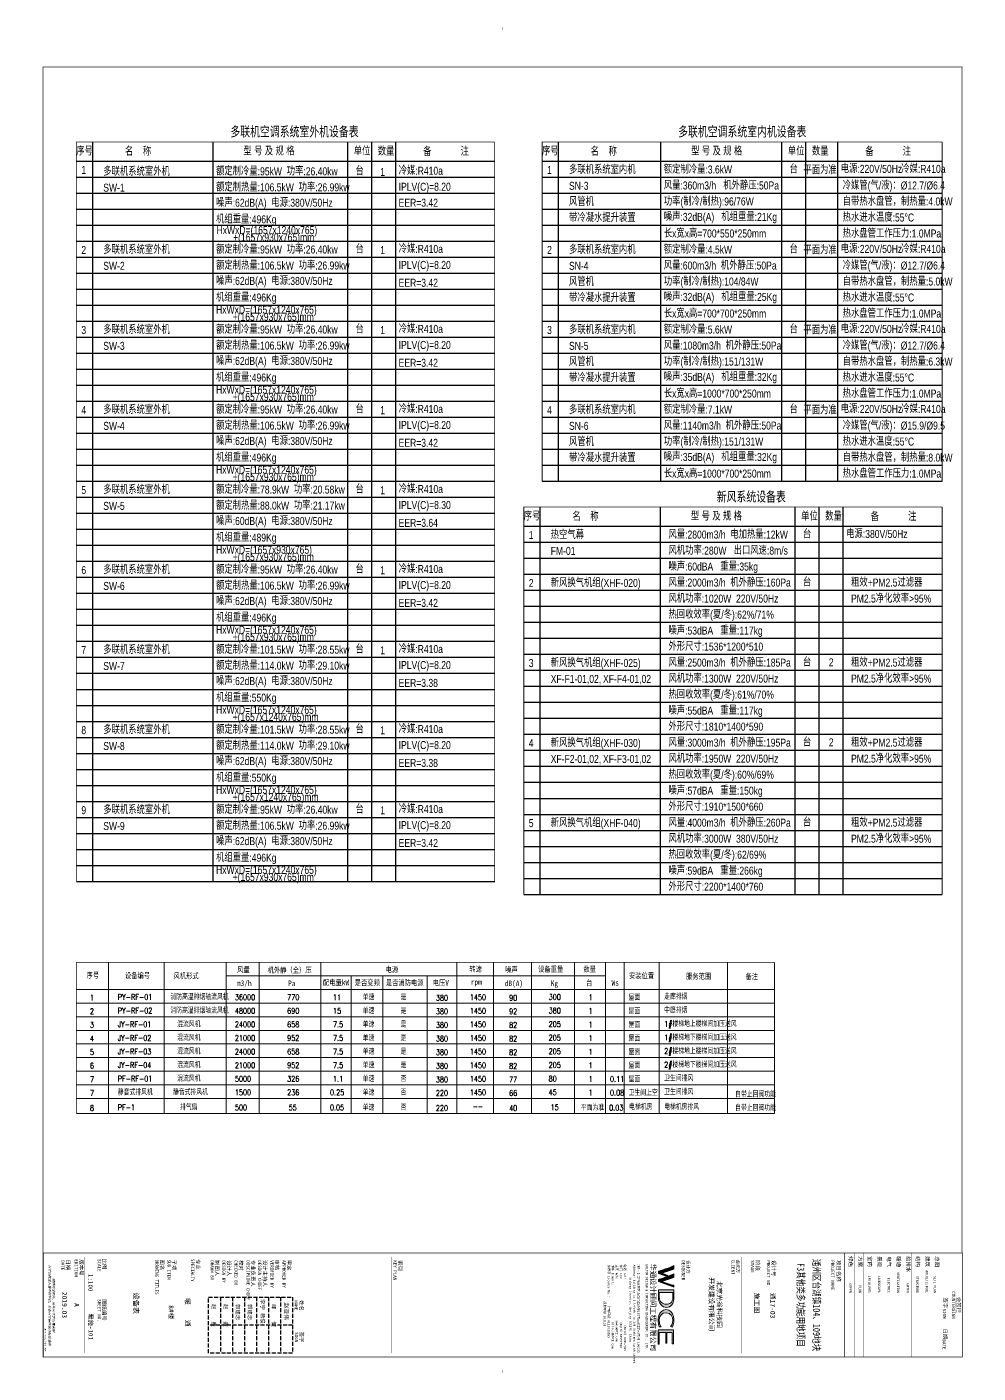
# Model space of a CAD drawing. Extents: x -562219 to -386232, y -244737 to -38219.
# Drawn here: x -562219 to -502814, y -122324 to -38219 of the extents above; entities that cross this region are included whole.
import ezdxf
from ezdxf.enums import TextEntityAlignment as Align

# ---------------------------------------------------------------- set-up
doc = ezdxf.new("R2010")
doc.units = 0
doc.header["$LTSCALE"] = 1000
doc.header["$MEASUREMENT"] = 0
doc.linetypes.add('签名(赵总)$0$DASH', pattern=[0.35, 0.25, -0.1])
doc.layers.get('0').update_dxf_attribs({"linetype": 'CONTINUOUS'})
for name, color, linetype, lineweight in [('00AC-FZ-5', 5, 'CONTINUOUS', 20), ('H-表格', 160, 'CONTINUOUS', 20), ('签名(赵总)$0$SHEET_TEXT', 7, 'CONTINUOUS', 5)]:
    doc.layers.add(name, color=color, linetype=linetype, lineweight=lineweight)
for name, color, linetype in [('14号6#平面$0$签-建（陈）$0$SHEET_TEXT', 7, 'CONTINUOUS'), ('ACS_COM', 7, 'CONTINUOUS'), ('H-公共文字', 7, 'CONTINUOUS'), ('签名(赵总)$0$!', 181, '签名(赵总)$0$DASH')]:
    doc.layers.add(name, color=color, linetype=linetype)
doc.styles.add('14号6#平面$0$华文细黑', font='STXIHEI.TTF', dxfattribs={"height": 10})
doc.styles.add('14号6#平面$0$签-建（陈）$0$华文细黑', font='STXIHEI.TTF', dxfattribs={"height": 10})
doc.styles.add('HVAC', font='Simplex.shx', dxfattribs={"width": 0.8, "bigfont": 'Jdyan.shx'})
doc.styles.add('JD', font='ROMANS2.shx', dxfattribs={"width": 0.7, "bigfont": 'HZDF2.shx'})
doc.styles.add('ros.jd', font='ROS', dxfattribs={"width": 0.8, "height": 350, "bigfont": 'JD'})
doc.styles.add('图签信息$0$hwxh', font='STXIHEI.TTF')
doc.styles.add('图签信息$0$华文细黑', font='STXIHEI.TTF', dxfattribs={"height": 10})
doc.styles.add('签名(赵总)$0$华文细黑', font='STXIHEI.TTF', dxfattribs={"height": 500})
doc.styles.add('签名(赵总)$0$黑体', font='simhei.ttf', dxfattribs={"height": 4})
doc.styles.add('黑体', font='simhei.ttf')

# ---------------------------------------------------------------- blocks, each defined once
blk = doc.blocks.new('A$C003F5EAE')
at = {"layer": '14号6#平面$0$签-建（陈）$0$SHEET_TEXT', "ltscale": 0.001, "attachment_point": 5}
for s, insert, char_height, width, style in [('暖    通', (-2796, 9019, 0), 300, 1750, '14号6#平面$0$签-建（陈）$0$华文细黑'), ('8#楼', (-2796, 7989, 0), 300, 1750, '14号6#平面$0$签-建（陈）$0$华文细黑'), ('{\\fSimSun|b0|i0|c134|p2;\\H0.875x;1:100}', (-4645, 2971, 0), 320, 2745.86, '14号6#平面$0$华文细黑')]:
    blk.add_mtext(s, dxfattribs=dict(at, insert=insert, char_height=char_height, width=width, style=style))
blk = doc.blocks.new('图框-A1')
for points, const_width in [([(0, 0), (841, 0), (841, 594), (0, 594)], 0.05), ([(766, 584), (25, 584), (25, 10), (766, 10)], 0.5)]:
    blk.add_lwpolyline(points, close=True, dxfattribs=dict(const_width=const_width))
at = {"const_width": 0.05}
for points in [[(420.5, 594), (420.5, 592)], [(0, 297), (2, 297)], [(841, 297), (839, 297)], [(420.5, 0), (420.5, 2)]]:
    blk.add_lwpolyline(points, dxfattribs=at)
blk = doc.blocks.new('图签信息$0$WDCE Copyright200X')
at = {"const_width": 0.016}
blk.add_lwpolyline([(-10.6, 1.26, 1), (-11.4, 1.26, 1)], format="xyb", close=True, dxfattribs=at)
at = {"style": '图签信息$0$华文细黑'}
for s, p in [('WDCE ', (-11.46, 0.5)), ('     Copyright ', (-3.51, 0.5))]:
    blk.add_text(s, height=1, dxfattribs=at).set_placement(p, align=Align.BOTTOM_RIGHT)
blk.add_text('c', height=0.6, dxfattribs=at).set_placement((-11.04, 1.35), align=Align.MIDDLE_CENTER)
blk.add_attdef('200X', text='', height=1, dxfattribs=at).set_placement((-0.45, 0.5), align=Align.BOTTOM_RIGHT)
blk = doc.blocks.new('图签信息$0$logo2')
h = blk.add_hatch(color=7)
h.paths.add_polyline_path([(19.02, -7.36), (15.84, -7.36), (15.84, -3.97), (18.97, -3.97), (18.97, -4.24), (16.46, -4.24), (16.46, -5.45), (18.81, -5.45), (18.81, -5.69), (16.47, -5.69), (16.47, -7.12), (19.02, -7.12)])
edge = h.paths.add_edge_path()
edge.add_spline(control_points=[(15.26, -4.21), (15.26, -4.21), (15.13, -4.65), (15.13, -4.65), (15.13, -4.65), (14.62, -4.1), (13.73, -4.1), (13.04, -4.1), (12.07, -4.54), (12.08, -5.62), (12.08, -6.49), (12.77, -7.16), (13.73, -7.17), (14.66, -7.17), (15.23, -6.68), (15.23, -6.68), (15.23, -6.68), (15.16, -7.11), (15.16, -7.11), (13.63, -7.7), (11.42, -7.29), (11.41, -5.64), (11.4, -3.72), (14.16, -3.66), (15.26, -4.21)], knot_values=[0, 0, 0, 0, 1, 1, 1, 2, 2, 2, 3, 3, 3, 4, 4, 4, 5, 5, 5, 6, 6, 6, 7, 7, 7, 8, 8, 8, 8], degree=3, periodic=0)
edge = h.paths.add_edge_path(flags=16)
edge.add_spline(control_points=[(10.23, -5.57), (10.23, -5.16), (10.12, -4.83), (9.9, -4.58), (9.63, -4.27), (9.23, -4.12), (8.69, -4.12), (8.69, -4.12), (7.64, -4.12), (7.64, -4.12), (7.64, -4.12), (7.64, -7.1), (7.64, -7.1), (7.64, -7.1), (8.66, -7.1), (8.66, -7.1), (9.13, -7.1), (9.52, -6.93), (9.82, -6.6), (10.09, -6.31), (10.23, -5.96), (10.23, -5.57)], knot_values=[0, 0, 0, 0, 1, 1, 1, 2, 2, 2, 3, 3, 3, 4, 4, 4, 5, 5, 5, 6, 6, 6, 7, 7, 7, 7], degree=3, periodic=0)
edge = h.paths.add_edge_path()
edge.add_spline(control_points=[(10.92, -5.51), (10.92, -5.96), (10.72, -6.37), (10.34, -6.72), (9.92, -7.1), (9.41, -7.29), (8.82, -7.29), (8.82, -7.29), (7.03, -7.29), (7.03, -7.29), (7.03, -7.29), (7.03, -3.92), (7.03, -3.92), (7.03, -3.92), (9.1, -3.92), (9.1, -3.92), (9.59, -3.92), (10.01, -4.06), (10.36, -4.34), (10.73, -4.64), (10.92, -5.03), (10.92, -5.51)], knot_values=[0, 0, 0, 0, 1, 1, 1, 2, 2, 2, 3, 3, 3, 4, 4, 4, 5, 5, 5, 6, 6, 6, 7, 7, 7, 7], degree=3, periodic=0)
at = {"lineweight": 0}
blk.add_lwpolyline([(19.02, -7.36), (15.84, -7.36), (15.84, -3.97), (18.97, -3.97), (18.97, -4.24), (16.46, -4.24), (16.46, -5.45), (18.81, -5.45), (18.81, -5.69), (16.47, -5.69), (16.47, -7.12), (19.02, -7.12), (19.02, -7.36)], dxfattribs=at)
for points, knots in [([(10.92, -5.51), (10.92, -5.96), (10.72, -6.37), (10.34, -6.72), (9.92, -7.1), (9.41, -7.29), (8.82, -7.29), (8.82, -7.29), (7.03, -7.29), (7.03, -7.29), (7.03, -7.29), (7.03, -3.92), (7.03, -3.92), (7.03, -3.92), (9.1, -3.92), (9.1, -3.92), (9.59, -3.92), (10.01, -4.06), (10.36, -4.34), (10.73, -4.64), (10.92, -5.03), (10.92, -5.51)], [0, 0, 0, 0, 1, 1, 1, 2, 2, 2, 3, 3, 3, 4, 4, 4, 5, 5, 5, 6, 6, 6, 7, 7, 7, 7]), ([(10.23, -5.57), (10.23, -5.16), (10.12, -4.83), (9.9, -4.58), (9.63, -4.27), (9.23, -4.12), (8.69, -4.12), (8.69, -4.12), (7.64, -4.12), (7.64, -4.12), (7.64, -4.12), (7.64, -7.1), (7.64, -7.1), (7.64, -7.1), (8.66, -7.1), (8.66, -7.1), (9.13, -7.1), (9.52, -6.93), (9.82, -6.6), (10.09, -6.31), (10.23, -5.96), (10.23, -5.57)], [0, 0, 0, 0, 1, 1, 1, 2, 2, 2, 3, 3, 3, 4, 4, 4, 5, 5, 5, 6, 6, 6, 7, 7, 7, 7]), ([(15.26, -4.21), (15.26, -4.21), (15.13, -4.65), (15.13, -4.65), (15.13, -4.65), (14.62, -4.1), (13.73, -4.1), (13.04, -4.1), (12.07, -4.54), (12.08, -5.62), (12.08, -6.49), (12.77, -7.16), (13.73, -7.17), (14.66, -7.17), (15.23, -6.68), (15.23, -6.68), (15.23, -6.68), (15.16, -7.11), (15.16, -7.11), (13.63, -7.7), (11.42, -7.29), (11.41, -5.64), (11.4, -3.72), (14.16, -3.66), (15.26, -4.21)], [0, 0, 0, 0, 1, 1, 1, 2, 2, 2, 3, 3, 3, 4, 4, 4, 5, 5, 5, 6, 6, 6, 7, 7, 7, 8, 8, 8, 8])]:
    blk.add_open_spline(points, degree=3, knots=knots, dxfattribs=at)
blk = doc.blocks.new('图签信息$0$logo1')
h = blk.add_hatch(color=8)
edge = h.paths.add_edge_path()
edge.add_spline(control_points=[(3.86, -5.21), (3.63, -5.88), (3.39, -6.56), (3.39, -6.56), (3.39, -6.56), (2.5, -3.91), (2.5, -3.91), (2.5, -3.91), (1.8, -3.91), (1.69, -3.91), (2.02, -4.39), (2.95, -7.27), (2.95, -7.27), (2.95, -7.27), (3.44, -7.27), (3.44, -7.27), (3.44, -7.27), (4.03, -5.66), (4.03, -5.66), (4.03, -5.66), (3.86, -5.21), (3.86, -5.21)], knot_values=[0, 0, 0, 0, 1, 1, 1, 2, 2, 2, 3, 3, 3, 4, 4, 4, 5, 5, 5, 6, 6, 6, 7, 7, 7, 7], degree=3, periodic=0)
h = blk.add_hatch(color=7)
edge = h.paths.add_edge_path()
edge.add_spline(control_points=[(6.04, -3.91), (6.09, -4.1), (5.2, -6.56), (5.2, -6.56), (5.2, -6.56), (4.3, -3.91), (4.3, -3.91), (4.3, -3.91), (3.6, -3.91), (3.49, -3.91), (3.82, -4.39), (4.75, -7.27), (4.75, -7.27), (4.75, -7.27), (5.24, -7.27), (5.24, -7.27), (5.24, -7.27), (6.33, -4.3), (6.33, -4.3), (6.33, -4.3), (6.48, -3.91), (6.48, -3.91), (6.48, -3.91), (6.21, -3.91), (6.04, -3.91)], knot_values=[0, 0, 0, 0, 1, 1, 1, 2, 2, 2, 3, 3, 3, 4, 4, 4, 5, 5, 5, 6, 6, 6, 7, 7, 7, 8, 8, 8, 8], degree=3, periodic=0)
at = {"color": 8, "lineweight": 0}
blk.add_open_spline([(3.86, -5.21), (3.63, -5.88), (3.39, -6.56), (3.39, -6.56), (3.39, -6.56), (2.5, -3.91), (2.5, -3.91), (2.5, -3.91), (1.8, -3.91), (1.69, -3.91), (2.02, -4.39), (2.95, -7.27), (2.95, -7.27), (2.95, -7.27), (3.44, -7.27), (3.44, -7.27), (3.44, -7.27), (4.03, -5.66), (4.03, -5.66), (4.03, -5.66), (3.86, -5.21), (3.86, -5.21)], degree=3, knots=[0, 0, 0, 0, 1, 1, 1, 2, 2, 2, 3, 3, 3, 4, 4, 4, 5, 5, 5, 6, 6, 6, 7, 7, 7, 7], dxfattribs=at)
at = {"lineweight": 0}
blk.add_open_spline([(6.04, -3.91), (6.09, -4.1), (5.2, -6.56), (5.2, -6.56), (5.2, -6.56), (4.3, -3.91), (4.3, -3.91), (4.3, -3.91), (3.6, -3.91), (3.49, -3.91), (3.82, -4.39), (4.75, -7.27), (4.75, -7.27), (4.75, -7.27), (5.24, -7.27), (5.24, -7.27), (5.24, -7.27), (6.33, -4.3), (6.33, -4.3), (6.33, -4.3), (6.48, -3.91), (6.48, -3.91), (6.48, -3.91), (6.21, -3.91), (6.04, -3.91)], degree=3, knots=[0, 0, 0, 0, 1, 1, 1, 2, 2, 2, 3, 3, 3, 4, 4, 4, 5, 5, 5, 6, 6, 6, 7, 7, 7, 8, 8, 8, 8], dxfattribs=at)
blk.add_blockref('图签信息$0$logo2', (0, 0))
blk = doc.blocks.new('图签信息$0$时间-logo')
blk.add_blockref('图签信息$0$logo1', (-20.97, 0))
at = {"style": '图签信息$0$hwxh'}
for s, height, p in [('华通设计顾问工程有限公司 ', 1.15, (-19.73, -9.05)), ('WALTON DESIGN & CONSULTING ENGINEERING CO., LTD.', 0.5, (-19.5, -10.1)), ('地址:北京市西城区西直门南小街135号西派国际3号楼 100035', 0.5, (-19.48, -11.94)), ('电话 Tel：                        （8610）83957395 ', 0.5, (-19.56, -14.91)), ('Address: Building No.3 C-Park, No.135 Xizhimen South Street, ', 0.47, (-19.48, -12.83)), ('Xicheng District, Beijing 100035, China ', 0.47, (-16.69, -13.72)), ('传真 Fax：                      （8610）83957590 ', 0.5, (-19.48, -15.8)), ('主页 Web：                      www.WDCE.com ', 0.5, (-19.48, -16.69)), ('邮件 E-mail：                    office@WDCE.com ', 0.5, (-19.48, -17.58)), ('资质号 Licence No.：    建筑甲级 A111010265 ', 0.5, (-19.48, -18.47)), ('   规划甲级 101195', 0.5, (-12.6, -19.36))]:
    blk.add_text(s, height=height, dxfattribs=at).set_placement(p)
blk = doc.blocks.new('图签信息')
at = {"const_width": 0.5}
for points in [[(-65, 574), (-65, 500.5), (0, 500.5), (0, 574)], [(-65, 0), (0, 0), (0, 500.5), (-65, 500.5)]]:
    blk.add_lwpolyline(points, close=True, dxfattribs=at)
at = {"const_width": 0.05}
for points in [[(-65, 566.5), (0, 566.5)], [(-39.14, 566.5), (-39.14, 500.5)], [(-19.1, 566.5), (-19.1, 500.5)], [(-65, 560.5), (0, 560.5)], [(-65, 554.5), (0, 554.5)], [(-65, 548.5), (0, 548.5)], [(-65, 542.5), (0, 542.5)], [(-65, 536.5), (0, 536.5)], [(-65, 530.5), (0, 530.5)], [(-65, 524.5), (0, 524.5)], [(-65, 518.5), (0, 518.5)], [(-65, 512.5), (0, 512.5)], [(-65, 512.5), (0, 512.5)], [(-65, 506.5), (0, 506.5)], [(-65, 500.5), (0, 500.5)], [(-62.5, 450.87), (-2.5, 450.87)], [(-62.5, 440.87), (-2.5, 440.87)], [(-2.5, 407.85), (-2.5, 436.12), (-62.5, 436.12), (-62.5, 407.85)], [(-62.5, 407.85), (-2.5, 407.85)], [(-62.5, 404.92), (-62.5, 227.83)], [(-62.5, 404.92), (-2.5, 404.92)], [(-62.5, 227.83), (-2.5, 227.83), (-2.5, 404.92)], [(-57.5, 338.36), (-7.5, 338.36)], [(-57.5, 288.83), (-7.5, 288.83)], [(-62.5, 227.83), (-2.5, 227.83)], [(-57.5, 234.85), (-7.5, 234.85)], [(-62.5, 217.74), (-2.5, 217.74)], [(-62.5, 103.26), (-2.5, 103.26), (-2.5, 163.26), (-62.5, 163.26), (-62.5, 103.26)], [(-37.5, 163.26), (-37.5, 103.26)], [(-20, 163.26), (-20, 103.26)], [(-62.5, 155.76), (-2.5, 155.76)], [(-62.5, 148.26), (-2.5, 148.26)], [(-62.5, 140.76), (-2.5, 140.76)], [(-62.5, 133.26), (-2.5, 133.26)], [(-62.5, 125.76), (-2.5, 125.76)], [(-62.5, 118.26), (-2.5, 118.26)], [(-62.5, 110.76), (-2.5, 110.76)], [(-62.5, 98.5), (-2.5, 98.5), (-2.5, 10), (-62.5, 10), (-62.5, 98.5)], [(-62.5, 83.5), (-2.5, 83.5)], [(-62.5, 76), (-2.5, 76)], [(-62.5, 40), (-2.5, 40)], [(-37.5, 40), (-37.5, 26)], [(-62.5, 26), (-2.5, 26)], [(-62.5, 18), (-2.5, 18)]]:
    blk.add_lwpolyline(points, dxfattribs=at)
at = {"ltscale": 0.001, "xscale": 2.834689937531525, "yscale": 2.834689937531525, "zscale": 2.834689937531525}
blk.add_blockref('图签信息$0$时间-logo', (-2.5, 404.92), dxfattribs=at)
blk.add_blockref('图签信息$0$WDCE Copyright200X', (-2.5, 0)).add_auto_attribs({'200X': '2007'})
at = {"style": '图签信息$0$华文细黑'}
for s, height, p in [('会签栏', 2.4, (-32.5, 573)), ('COUNTERSIGN', 2, (-32.5, 569.6))]:
    blk.add_text(s, height=height, dxfattribs=at).set_placement(p, align=Align.TOP_CENTER)
for s, height, p in [('签字', 2.4, (-37.22, 564.63)), ('SIGN', 2, (-30.32, 563.88)), ('日期', 2.4, (-17.79, 564.58)), ('DATE', 2, (-10.96, 563.7)), ('总图', 2.4, (-63, 559.5)), ('结构', 2.4, (-63, 547.5)), ('建筑', 2.4, (-63, 553.5)), ('给排水', 2.4, (-63, 541.5)), ('暖通', 2.4, (-63, 535.5)), ('景观', 2.4, (-63, 523.5)), ('电气', 2.4, (-63, 529.5)), ('室内', 2.4, (-63, 517.5)), ('绿色', 2.4, (-63, 505.5)), ('方案', 2.4, (-63, 511.5)), ('项目名称', 2.4, (-60.5, 498)), ('PROJECT NAME', 2, (-60.5, 494.08)), ('设计号', 2.4, (-60.54, 457.48)), ('PROJECT NO.', 2, (-60.5, 453.97)), ('阶段', 2.4, (-60.5, 447.47)), ('STAGE', 2, (-60.5, 443.97)), ('委托方', 2, (-60.9, 434.86)), ('CLIENT', 2, (-60.9, 431.86)), ('设计方', 2, (-60.5, 403.83)), ('DESIGNER', 2, (-60.5, 400.83)), ('KEY PLAN', 2, (-60.5, 220.74)), ('索引', 2.4, (-60.5, 224.14)), ('姓名', 2.4, (-35.5, 162.47)), ('签字', 2.4, (-15.81, 162.57)), ('审定', 2.4, (-60.73, 154.81)), ('APPROVED BY', 2, (-60.5, 151.44)), ('NAME', 2, (-35.5, 158.96)), ('SIGN', 2, (-15.5, 159.2)), ('审核', 2.4, (-60.95, 147.29)), ('VERIFIED BY', 2, (-60.5, 143.91)), ('设计主持人', 2.4, (-60.68, 139.76)), ('DESIGN CHIEF', 2, (-60.5, 136.19)), ('专业负责人', 2.4, (-60.67, 132.26)), ('DISCIPLINE CHIEF', 2, (-60.5, 128.98)), ('校对', 2.4, (-60.5, 124.76)), ('CHECKED BY', 2, (-60.5, 121.37)), ('制图人', 2.4, (-60.61, 109.76)), ('设计人', 2.4, (-60.5, 117.26)), ('DESIGN BY', 2, (-60.5, 113.83)), ('DRAWN BY', 2, (-60.5, 106.5)), ('SPECIALTY', 2, (-61.23, 94.38)), ('专业', 2.4, (-61.23, 97.93)), ('SUB ITEM', 2, (-60.88, 79.5)), ('子项', 2.4, (-60.88, 82.92)), ('图名', 2.4, (-60.91, 75.41)), ('DRAWING TITLES', 2, (-60.91, 72)), ('比例', 2.4, (-61.56, 39.42)), ('SCALE', 2, (-61.19, 36)), ('SHEET NO.', 2, (-36.1, 36)), ('图纸编号', 2.4, (-36.1, 39.32)), ('版本号', 2.4, (-61, 25.03)), ('EDITION', 2, (-61.06, 21.61)), ('日期', 2.4, (-61, 16.68)), ('DATE', 2, (-60.5, 13.26))]:
    blk.add_text(s, height=height, dxfattribs=at).set_placement(p, align=Align.TOP_LEFT)
for s, p in [('SITE PLAN', (-40.06, 557.7)), ('ARCHITECTURE', (-40.06, 552.7)), ('STRUCTURE', (-40.06, 546.7)), ('WATER', (-40.06, 540.7)), ('VENTILATION', (-40.06, 534.7)), ('LANDSCAPE', (-40.14, 522.89)), ('ELECTRIC', (-40.14, 528.89)), ('INTERIORS', (-40.14, 516.89)), ('GREEN', (-40.14, 504.89)), ('PLAN', (-40.14, 510.89))]:
    blk.add_text(s, height=1.5, dxfattribs=at).set_placement(p, align=Align.TOP_RIGHT)
at = {"color": 4, "style": '图签信息$0$华文细黑', "width": 0.75}
for s, p in [('通州区台湖镇104、109地块', (-32.5, 480.78)), ('F3其他类多功能用地项目', (-32.5, 470.91))]:
    blk.add_text(s, height=4.5, dxfattribs=at).set_placement(p, align=Align.CENTER)
at = {"color": 4, "style": '图签信息$0$华文细黑'}
for s, p in [('A', (-32.53, 19.4)), ('2019.03', (-32.53, 11.84))]:
    blk.add_text(s, height=3, dxfattribs=at).set_placement(p, align=Align.CENTER)
at = {"style": '图签信息$0$华文细黑', "oblique": 20}
for s, p in [('尺寸以标注为准不得量取，所有尺寸需在现场校核准确', (-32.5, 4)), ('除特别注明外，所有尺寸是以毫米制', (-32.5, 6.5))]:
    blk.add_text(s, height=1.5, dxfattribs=at).set_placement(p, align=Align.MIDDLE_CENTER)
at = {"color": 4, "ltscale": 0.001, "char_height": 3, "width": 58.4895, "style": '图签信息$0$华文细黑'}
for s, insert, attachment_point in [('通17-03', (-40.06, 455.51), 4), ('施工图', (-40.06, 445.51), 4), ('北京光谷科技园\\P开发建设有限公司', (-32.9, 419.71), 5)]:
    blk.add_mtext(s, dxfattribs=dict(at, insert=insert, attachment_point=attachment_point))
blk = doc.blocks.new('签名(赵总)')
at = {"layer": '签名(赵总)$0$!'}
for p, q in [((-277397, 426087), (-277397, 420837)), ((-279147, 425337), (-275647, 425337)), ((-279147, 424587), (-275647, 424587)), ((-279147, 423837), (-275647, 423837)), ((-279147, 423087), (-275647, 423087)), ((-279147, 422337), (-275647, 422337)), ((-279147, 421587), (-275647, 421587))]:
    blk.add_line(p, q, dxfattribs=at)
blk.add_lwpolyline([(-279147, 426087), (-275647, 426087), (-275647, 420837), (-279147, 420837)], close=True, dxfattribs=at)
at = {"style": '签名(赵总)$0$黑体'}
blk.add_text('赵亚伟', height=262.9, dxfattribs=at).set_placement((-278807, 425559))
at = {"layer": '签名(赵总)$0$SHEET_TEXT', "style": '签名(赵总)$0$华文细黑'}
for s, p in [('郎    健', (-278708, 425036)), ('郭建忠', (-278708, 423536)), ('郭建忠', (-278708, 422786)), ('赵    鑫', (-278708, 422036)), ('赵    鑫', (-278708, 421286))]:
    blk.add_text(s, height=240, dxfattribs=at).set_placement(p, align=Align.TOP_LEFT)
at = {"layer": '签名(赵总)$0$SHEET_TEXT', "insert": (-278245, 424207), "char_height": 240, "width": 81280.32, "attachment_point": 5, "style": '签名(赵总)$0$华文细黑'}
blk.add_mtext('李宁 杨俊', dxfattribs=at)

msp = doc.modelspace()

# ---------------------------------------------------------------- linework, layer by layer
for p, q in [((-559131, -46605), (-533003, -46605)), ((-559131, -46605), (-533003, -46605)), ((-559131, -46605), (-533003, -46605)), ((-559131, -46605), (-533003, -46605)), ((-559131, -46605), (-533003, -46605)), ((-559131, -46605), (-533003, -46605)), ((-559131, -46605), (-533003, -46605)), ((-559131, -46605), (-533003, -46605)), ((-558131, -46605), (-558131, -51605)), ((-550607, -46605), (-550607, -51605)), ((-542206, -46605), (-542206, -51605)), ((-540703, -46605), (-540703, -51605)), ((-539203, -46605), (-539203, -51605)), ((-530043, -46605), (-505056, -46605)), ((-530043, -46605), (-505056, -46605)), ((-530043, -46605), (-505056, -46605)), ((-530043, -46605), (-505056, -46605)), ((-530043, -46605), (-505056, -46605)), ((-530043, -46605), (-505056, -46605)), ((-530043, -46605), (-505056, -46605)), ((-530043, -46605), (-505056, -46605)), ((-530043, -46605), (-505056, -46605)), ((-530043, -46605), (-505056, -46605)), ((-529043, -46605), (-529043, -51605)), ((-522643, -46605), (-522643, -51605)), ((-515089, -46605), (-515089, -51605)), ((-513586, -46605), (-513586, -51605)), ((-511591, -46605), (-511591, -51605)), ((-559131, -47605), (-533003, -47605)), ((-530043, -47605), (-505056, -47605)), ((-559131, -48605), (-533003, -48605)), ((-530043, -48605), (-505056, -48605)), ((-559131, -49605), (-533003, -49605)), ((-559131, -49605), (-533003, -49605)), ((-530043, -49605), (-505056, -49605)), ((-530043, -49605), (-505056, -49605)), ((-559131, -50605), (-533003, -50605)), ((-530043, -50605), (-505056, -50605)), ((-530043, -50605), (-505056, -50605)), ((-559131, -51605), (-533003, -51605)), ((-559131, -51605), (-533003, -51605)), ((-558131, -51605), (-558131, -56605)), ((-550607, -51605), (-550607, -56605)), ((-542206, -51605), (-542206, -56605)), ((-540703, -51605), (-540703, -56605)), ((-539203, -51605), (-539203, -56605)), ((-530043, -51605), (-505056, -51605)), ((-530043, -51605), (-505056, -51605)), ((-530043, -51605), (-505056, -51605)), ((-529043, -51605), (-529043, -56605)), ((-522643, -51605), (-522643, -56605)), ((-522643, -51605), (-522643, -56605)), ((-522643, -51605), (-522643, -56605)), ((-515089, -51605), (-515089, -56605)), ((-513586, -51605), (-513586, -56605)), ((-511591, -51605), (-511591, -56605)), ((-559131, -52605), (-533003, -52605)), ((-530043, -52605), (-505056, -52605)), ((-559131, -53605), (-533003, -53605)), ((-530043, -53605), (-505056, -53605)), ((-559131, -54605), (-533003, -54605)), ((-559131, -54605), (-533003, -54605)), ((-530043, -54605), (-505056, -54605)), ((-530043, -54605), (-505056, -54605)), ((-559131, -55605), (-533003, -55605)), ((-530043, -55605), (-505056, -55605)), ((-530043, -55605), (-505056, -55605)), ((-559131, -56605), (-533003, -56605)), ((-558131, -56605), (-558131, -61605)), ((-550607, -56605), (-550607, -61605)), ((-542206, -56605), (-542206, -61605)), ((-540703, -56605), (-540703, -61605)), ((-539203, -56605), (-539203, -61605)), ((-530043, -56605), (-505056, -56605)), ((-530043, -56605), (-505056, -56605)), ((-530043, -56605), (-505056, -56605)), ((-529043, -56605), (-529043, -61605)), ((-522643, -56605), (-522643, -61605)), ((-515089, -56605), (-515089, -61605)), ((-513586, -56605), (-513586, -61605)), ((-511591, -56605), (-511591, -61605)), ((-559131, -57605), (-533003, -57605)), ((-530043, -57605), (-505056, -57605)), ((-559131, -58605), (-533003, -58605)), ((-530043, -58605), (-505056, -58605)), ((-559131, -59605), (-533003, -59605)), ((-559131, -59605), (-533003, -59605)), ((-530043, -59605), (-505056, -59605)), ((-530043, -59605), (-505056, -59605)), ((-559131, -60605), (-533003, -60605)), ((-530043, -60605), (-505056, -60605)), ((-530043, -60605), (-505056, -60605)), ((-559131, -61605), (-533003, -61605)), ((-558131, -61605), (-558131, -66605)), ((-550607, -61605), (-550607, -66605)), ((-542206, -61605), (-542206, -66605)), ((-540703, -61605), (-540703, -66605)), ((-539203, -61605), (-539203, -66605)), ((-530043, -61605), (-505056, -61605)), ((-530043, -61605), (-505056, -61605)), ((-530043, -61605), (-505056, -61605)), ((-529043, -61605), (-529043, -66605)), ((-522643, -61605), (-522643, -66605)), ((-515089, -61605), (-515089, -66605)), ((-513586, -61605), (-513586, -66605)), ((-511591, -61605), (-511591, -66605)), ((-559131, -62605), (-533003, -62605)), ((-530043, -62605), (-505056, -62605)), ((-559131, -63605), (-533003, -63605)), ((-530043, -63605), (-505056, -63605)), ((-559131, -64605), (-533003, -64605)), ((-559131, -64605), (-533003, -64605)), ((-530043, -64605), (-505056, -64605)), ((-530043, -64605), (-505056, -64605)), ((-559131, -65605), (-533003, -65605)), ((-530043, -65605), (-505056, -65605)), ((-530043, -65605), (-505056, -65605)), ((-559131, -66605), (-533003, -66605)), ((-558131, -66605), (-558131, -71605)), ((-550607, -66605), (-550607, -71605)), ((-542206, -66605), (-542206, -71605)), ((-540703, -66605), (-540703, -71605)), ((-539203, -66605), (-539203, -71605)), ((-530043, -66605), (-505056, -66605)), ((-530043, -66605), (-505056, -66605)), ((-530043, -66605), (-505056, -66605)), ((-559131, -67605), (-533003, -67605)), ((-559131, -68605), (-533003, -68605)), ((-559131, -69605), (-533003, -69605)), ((-559131, -69605), (-533003, -69605)), ((-531185, -69415), (-505056, -69415)), ((-530185, -69415), (-530185, -92415)), ((-522660, -69415), (-522660, -92415)), ((-514259, -69415), (-514259, -92415)), ((-512756, -69415), (-512756, -92415)), ((-511256, -69415), (-511256, -92415)), ((-559131, -70605), (-533003, -70605)), ((-531185, -70415), (-505056, -70415)), ((-531185, -71415), (-505056, -71415)), ((-559131, -71605), (-533003, -71605)), ((-558131, -71605), (-558131, -76605)), ((-550607, -71605), (-550607, -76605)), ((-550607, -71605), (-550607, -76605)), ((-542206, -71605), (-542206, -76605)), ((-540703, -71605), (-540703, -76605)), ((-539203, -71605), (-539203, -76605)), ((-559131, -72605), (-533003, -72605)), ((-559131, -73605), (-533003, -73605)), ((-531185, -73415), (-505056, -73415)), ((-559131, -74605), (-533003, -74605)), ((-559131, -74605), (-533003, -74605)), ((-531185, -74415), (-505056, -74415)), ((-531185, -74415), (-505056, -74415)), ((-559131, -75605), (-533003, -75605)), ((-531185, -75415), (-505056, -75415)), ((-531185, -76415), (-505056, -76415)), ((-531185, -76415), (-505056, -76415)), ((-559131, -76605), (-533003, -76605)), ((-558131, -76605), (-558131, -81605)), ((-550607, -76605), (-550607, -81605)), ((-542206, -76605), (-542206, -81605)), ((-540703, -76605), (-540703, -81605)), ((-539203, -76605), (-539203, -81605)), ((-559131, -77605), (-533003, -77605)), ((-559131, -78605), (-533003, -78605)), ((-531185, -78415), (-505056, -78415)), ((-531185, -78415), (-505056, -78415)), ((-559131, -79605), (-533003, -79605)), ((-559131, -79605), (-533003, -79605)), ((-531185, -79415), (-505056, -79415)), ((-559131, -80605), (-533003, -80605)), ((-531185, -80415), (-505056, -80415)), ((-531185, -80415), (-505056, -80415)), ((-531185, -81415), (-505056, -81415)), ((-559131, -81605), (-533003, -81605)), ((-558131, -81605), (-558131, -86605)), ((-550607, -81605), (-550607, -86605)), ((-542206, -81605), (-542206, -86605)), ((-540703, -81605), (-540703, -86605)), ((-539203, -81605), (-539203, -86605)), ((-531185, -82415), (-505056, -82415)), ((-559131, -82605), (-533003, -82605)), ((-559131, -83605), (-533003, -83605)), ((-531185, -83415), (-505056, -83415)), ((-559131, -84605), (-533003, -84605)), ((-559131, -84605), (-533003, -84605)), ((-531185, -84415), (-505056, -84415)), ((-531185, -84415), (-505056, -84415)), ((-559131, -85605), (-533003, -85605)), ((-531185, -85415), (-505056, -85415)), ((-559131, -86605), (-533003, -86605)), ((-558131, -86605), (-558131, -91605)), ((-550607, -86605), (-550607, -91605)), ((-550607, -86605), (-550607, -91605)), ((-542206, -86605), (-542206, -91605)), ((-540703, -86605), (-540703, -91605)), ((-539203, -86605), (-539203, -91605)), ((-531185, -86415), (-505056, -86415)), ((-531185, -86415), (-505056, -86415)), ((-559131, -87605), (-533003, -87605)), ((-559131, -88605), (-533003, -88605)), ((-531185, -88415), (-505056, -88415)), ((-531185, -88415), (-505056, -88415)), ((-559131, -89605), (-533003, -89605)), ((-559131, -89605), (-533003, -89605)), ((-531185, -89415), (-505056, -89415)), ((-559131, -90605), (-533003, -90605)), ((-531185, -90415), (-505056, -90415)), ((-531185, -90415), (-505056, -90415)), ((-559131, -91605), (-533003, -91605)), ((-531185, -91415), (-505056, -91415)), ((-531185, -91415), (-505056, -91415)), ((-531185, -92415), (-505056, -92415)), ((-531185, -92415), (-505056, -92415))]:
    msp.add_line(p, q)
at = {"color": 6}
for p, q in [((-531185, -72415), (-505056, -72415)), ((-531185, -72415), (-505056, -72415)), ((-531185, -77415), (-505056, -77415)), ((-531185, -82415), (-505056, -82415)), ((-531185, -87415), (-505056, -87415))]:
    msp.add_line(p, q, dxfattribs=at)
at = {"const_width": 50}
for points in [[(-533003, -45405), (-559131, -45405), (-559131, -46605)], [(-533003, -46605), (-533003, -45405)], [(-505056, -45405), (-530043, -45405), (-530043, -46605)], [(-505056, -46605), (-505056, -45405)], [(-559131, -46605), (-559131, -51605)], [(-533003, -46605), (-533003, -51605)], [(-530043, -46605), (-530043, -51605)], [(-505056, -46605), (-505056, -51605)], [(-559131, -51605), (-559131, -56605)], [(-533003, -51605), (-533003, -56605)], [(-530043, -51605), (-530043, -56605)], [(-505056, -51605), (-505056, -56605)], [(-559131, -56605), (-559131, -61605)], [(-533003, -56605), (-533003, -61605)], [(-530043, -56605), (-530043, -61605)], [(-505056, -56605), (-505056, -61605)], [(-559131, -61605), (-559131, -66605)], [(-533003, -61605), (-533003, -66605)], [(-530043, -61605), (-530043, -66605)], [(-505056, -61605), (-505056, -66605)], [(-559131, -66605), (-559131, -71605)], [(-533003, -66605), (-533003, -71605)], [(-530043, -66605), (-505056, -66605)], [(-505056, -68215), (-531185, -68215), (-531185, -69415)], [(-505056, -69415), (-505056, -68215)], [(-531185, -69415), (-531185, -92415)], [(-505056, -69415), (-505056, -92415)], [(-559131, -71605), (-559131, -76605)], [(-533003, -71605), (-533003, -76605)], [(-559131, -76605), (-559131, -81605)], [(-533003, -76605), (-533003, -81605)], [(-559131, -81605), (-559131, -86605)], [(-533003, -81605), (-533003, -86605)], [(-559131, -86605), (-559131, -91605)], [(-533003, -86605), (-533003, -91605)]]:
    msp.add_lwpolyline(points, dxfattribs=at)
at = {"layer": '00AC-FZ-5'}
for p, q in [((-557131, -96661), (-557131, -106101)), ((-553641, -106101), (-553641, -96661)), ((-549773, -96661), (-549773, -106101)), ((-547713, -106101), (-547713, -96661)), ((-543867, -96661), (-543867, -106101)), ((-535376, -96661), (-535376, -106101)), ((-533073, -106101), (-533073, -96661)), ((-530696, -96661), (-530696, -106101)), ((-528017, -96661), (-528017, -106101)), ((-526076, -96661), (-526076, -106101)), ((-526076, -96661), (-526076, -106101)), ((-524918, -96661), (-524918, -106101)), ((-524918, -96661), (-524918, -106101)), ((-522729, -106101), (-522729, -96661)), ((-518469, -106101), (-518469, -96661)), ((-549773, -97511), (-526076, -97511)), ((-541978, -106101), (-541978, -97511)), ((-539988, -106101), (-539988, -97511)), ((-537216, -106101), (-537216, -97511)), ((-559131, -98361), (-515532, -98361)), ((-559131, -99211), (-515532, -99211)), ((-559131, -100061), (-515532, -100061)), ((-559131, -100911), (-515532, -100911)), ((-559131, -101761), (-515532, -101761)), ((-559131, -102611), (-515532, -102611)), ((-559131, -103461), (-515532, -103461)), ((-559131, -104311), (-515532, -104311)), ((-559131, -105161), (-515532, -105161)), ((-559131, -106101), (-515532, -106101))]:
    msp.add_line(p, q, dxfattribs=at)
at = {"layer": 'ACS_COM'}
for p, q in [((-558131, -45405), (-558131, -46605)), ((-550607, -45405), (-550607, -46605)), ((-542206, -45405), (-542206, -46605)), ((-540703, -45405), (-540703, -46605)), ((-539203, -45405), (-539203, -46605)), ((-529043, -45405), (-529043, -46605)), ((-522643, -45405), (-522643, -46605)), ((-515089, -45405), (-515089, -46605)), ((-513586, -45405), (-513586, -46605)), ((-511591, -45405), (-511591, -46605)), ((-530185, -68215), (-530185, -69415)), ((-522660, -68215), (-522660, -69415)), ((-514259, -68215), (-514259, -69415)), ((-512756, -68215), (-512756, -69415)), ((-511256, -68215), (-511256, -69415))]:
    msp.add_line(p, q, dxfattribs=at)
at = {"layer": 'H-表格', "color": 5, "const_width": 50}
for points in [[(-515532, -96661), (-559131, -96661)], [(-559131, -96661), (-559131, -106101)], [(-515532, -96661), (-515532, -106101)]]:
    msp.add_lwpolyline(points, dxfattribs=at)

# ---------------------------------------------------------------- block references
at = {"xscale": 100, "yscale": 100, "zscale": 100, "rotation": 270}
msp.add_blockref('图框-A1', (-562216, -38221), dxfattribs=at)
at = {"color": 2, "xscale": 100, "yscale": 100, "zscale": 100, "rotation": 270}
msp.add_blockref('图签信息', (-561201, -121321), dxfattribs=at)
at = {"rotation": 270}
msp.add_blockref('签名(赵总)', (-971711, -396718), dxfattribs=at)
at = {"layer": '14号6#平面$0$签-建（陈）$0$SHEET_TEXT', "ltscale": 0.001, "rotation": 270}
msp.add_blockref('A$C003F5EAE', (-561216, -121321), dxfattribs=at)

# ---------------------------------------------------------------- texts
at = {"style": 'ros.jd', "width": 0.8}
for s, p in [('序号', (-558621, -46241)), ('序号', (-529532, -46241)), ('1', (-558671, -47404)), ('台', (-541446, -47475)), ('1', (-540004, -47529)), ('1', (-529583, -47404)), ('台', (-514329, -47359)), ('平面为准', (-512683, -47413)), ('2', (-558671, -52404)), ('台', (-541446, -52359)), ('1', (-540004, -52413)), ('2', (-529583, -52404)), ('台', (-514329, -52359)), ('平面为准', (-512683, -52413)), ('3', (-558671, -57404)), ('台', (-541446, -57359)), ('1', (-540004, -57413)), ('3', (-529583, -57404)), ('台', (-514329, -57359)), ('平面为准', (-512683, -57413)), ('4', (-558671, -62404)), ('台', (-541446, -62359)), ('1', (-540004, -62413)), ('4', (-529583, -62404)), ('台', (-514329, -62359)), ('平面为准', (-512683, -62413)), ('5', (-558671, -67404)), ('台', (-541446, -67359)), ('1', (-540004, -67413)), ('序号', (-530674, -69050)), ('1', (-530725, -70214)), ('台', (-513494, -70168)), ('6', (-558671, -72404)), ('台', (-541446, -72359)), ('1', (-540004, -72413)), ('2', (-530725, -73214)), ('台', (-513494, -73168)), ('7', (-558671, -77404)), ('台', (-541446, -77359)), ('1', (-540004, -77413)), ('3', (-530725, -78214)), ('台', (-513494, -78168)), ('2', (-511991, -78168)), ('8', (-558671, -82404)), ('台', (-541446, -82359)), ('1', (-540004, -82413)), ('4', (-530725, -83214)), ('台', (-513494, -83168)), ('2', (-511991, -83168)), ('9', (-558671, -87404)), ('台', (-541446, -87359)), ('1', (-540004, -87413)), ('5', (-530725, -88214)), ('台', (-513494, -88168))]:
    msp.add_text(s, height=500, dxfattribs=at).set_placement(p, align=Align.CENTER)
for s, p in [('名    称', (-556095, -46262)), ('型 号 及 规 格', (-548700, -46242)), ('单位', (-541809, -46242)), ('数量', (-540309, -46247)), (' 备', (-537616, -46276)), ('注', (-535134, -46265)), ('名    称', (-527007, -46262)), ('型 号 及 规 格', (-520736, -46242)), ('单位', (-514692, -46242)), ('数量', (-513192, -46247)), (' 备', (-510004, -46276)), ('注', (-507522, -46265)), ('多联机系统室外机', (-557451, -47510)), ('额定制冷量:95kW  功率:26.40kw', (-550406, -47491)), ('冷媒:R410a', (-539002, -47453)), ('多联机系统室内机', (-528362, -47394)), ('额定制冷量:3.6kW', (-522442, -47375)), ('额定制热量:106.5kW  功率:26.99kw', (-550406, -48491)), ('IPLV(C)=8.20', (-539002, -48453)), ('SN-3', (-528362, -48394)), ('风量:360m3/h   机外静压:50Pa', (-522442, -48375)), ('SW-1', (-557451, -48510)), ('噪声:62dB(A)  电源:380V/50Hz', (-550406, -49453)), ('风管机', (-528362, -49394)), ('功率(制冷/制热):96/76W  ', (-522442, -49375)), ('自带热水盘管，制热量:4.0kW', (-511270, -49375)), ('机组重量:496Kg ', (-550406, -50491)), ('噪声:32dB(A)   机组重量:21Kg ', (-522442, -50337)), ('HxWxD=(1657x1240x765)', (-550375, -51165)), ('+(1657x930x765)mm', (-549340, -51613)), ('长x宽x高=700*550*250mm', (-522442, -51375)), ('热水盘管工作压力:1.0MPa', (-511270, -51375)), ('多联机系统室外机', (-557451, -52394)), ('额定制冷量:95kW  功率:26.40kw', (-550406, -52375)), ('冷媒:R410a', (-539002, -52337)), ('多联机系统室内机', (-528362, -52394)), ('额定制冷量:4.5kW', (-522442, -52375)), ('SW-2', (-557451, -53394)), ('额定制热量:106.5kW  功率:26.99kw', (-550406, -53375)), ('IPLV(C)=8.20', (-539002, -53337)), ('SN-4', (-528362, -53394)), ('风量:600m3/h  机外静压:50Pa ', (-522442, -53375)), ('噪声:62dB(A)  电源:380V/50Hz', (-550406, -54337)), ('功率(制冷/制热):104/84W  ', (-522442, -54375)), ('自带热水盘管，制热量:5.0kW', (-511270, -54375)), ('风管机', (-528362, -54394)), ('机组重量:496Kg ', (-550406, -55375)), ('噪声:32dB(A)   机组重量:25Kg ', (-522442, -55337)), ('HxWxD=(1657x1240x765)', (-550406, -56134)), ('+(1657x930x765)mm', (-549370, -56581)), ('长x宽x高=700*700*250mm', (-522442, -56375)), ('热水盘管工作压力:1.0MPa', (-511270, -56375)), ('多联机系统室外机', (-557451, -57394)), ('额定制冷量:95kW  功率:26.40kw', (-550406, -57375)), ('冷媒:R410a', (-539002, -57337)), ('多联机系统室内机', (-528362, -57394)), ('额定制冷量:5.6kW', (-522442, -57375)), ('SW-3', (-557451, -58394)), ('额定制热量:106.5kW  功率:26.99kw', (-550406, -58375)), ('IPLV(C)=8.20', (-539002, -58337)), ('SN-5', (-528362, -58394)), ('风量:1080m3/h  机外静压:50Pa ', (-522442, -58375)), ('噪声:62dB(A)  电源:380V/50Hz', (-550406, -59337)), ('风管机', (-528362, -59394)), ('功率(制冷/制热):151/131W  ', (-522442, -59375)), ('自带热水盘管，制热量:6.3kW', (-511270, -59375)), ('机组重量:496Kg ', (-550406, -60375)), ('噪声:35dB(A)   机组重量:32Kg ', (-522442, -60337)), ('HxWxD=(1657x1240x765)', (-550406, -61134)), ('+(1657x930x765)mm', (-549370, -61581)), ('长x宽x高=1000*700*250mm', (-522442, -61375)), ('热水盘管工作压力:1.0MPa', (-511270, -61375)), ('多联机系统室外机', (-557451, -62394)), ('额定制冷量:95kW  功率:26.40kw', (-550406, -62375)), ('冷媒:R410a', (-539002, -62337)), ('多联机系统室内机', (-528362, -62394)), ('额定制冷量:7.1kW', (-522442, -62375)), ('SW-4', (-557451, -63394)), ('额定制热量:106.5kW  功率:26.99kw', (-550406, -63375)), ('IPLV(C)=8.20', (-539002, -63337)), ('SN-6', (-528362, -63394)), ('风量:1140m3/h  机外静压:50Pa ', (-522442, -63375)), ('冷媒管(气/液)：%%C15.9/%%C9.5', (-511270, -63375)), ('噪声:62dB(A)  电源:380V/50Hz', (-550406, -64337)), ('风管机', (-528362, -64394)), ('功率(制冷/制热):151/131W  ', (-522442, -64375)), ('机组重量:496Kg ', (-550406, -65375)), ('噪声:35dB(A)   机组重量:32Kg ', (-522442, -65337)), ('自带热水盘管，制热量:8.0kW', (-511270, -65375)), ('HxWxD=(1657x1240x765)', (-550406, -66134)), ('+(1657x930x765)mm', (-549370, -66581)), ('长x宽x高=1000*700*250mm', (-522442, -66375)), ('热水盘管工作压力:1.0MPa', (-511270, -66375)), ('多联机系统室外机', (-557451, -67394)), ('额定制冷量:78.9kW  功率:20.58kw', (-550406, -67375)), ('冷媒:R410a', (-539002, -67337)), ('SW-5', (-557451, -68394)), ('额定制热量:88.0kW  功率:21.17kw', (-550406, -68375)), ('IPLV(C)=8.30', (-539002, -68337)), ('噪声:60dB(A)  电源:380V/50Hz', (-550406, -69337)), ('名    称', (-528148, -69072)), ('型 号 及 规 格', (-520753, -69052)), ('单位', (-513862, -69051)), ('数量', (-512362, -69056)), (' 备', (-509669, -69086)), ('注', (-507187, -69075)), ('热空气幕', (-529504, -70204)), ('风量:2800m3/h  电加热量:12kW', (-522151, -70185)), ('电源:380V/50Hz', (-511050, -70147)), ('机组重量:489Kg ', (-550406, -70375)), ('HxWxD=(1657x930x765)', (-550406, -71134)), ('风机功率:280W   出口风速:8m/s', (-522151, -71185)), ('+(1657x930x765)mm', (-549370, -71581)), ('FM-01', (-529504, -71204)), ('多联机系统室外机', (-557451, -72394)), ('额定制冷量:95kW  功率:26.40kw', (-550406, -72375)), ('冷媒:R410a', (-539002, -72337)), ('噪声:60dBA   重量:35kg   ', (-522151, -72185)), ('SW-6', (-557451, -73394)), ('额定制热量:106.5kW  功率:26.99kw', (-550406, -73375)), ('IPLV(C)=8.20', (-539002, -73337)), ('新风换气机组(XHF-020)', (-529504, -73204)), ('风量:2000m3/h  机外静压:160Pa', (-522151, -73185)), ('粗效+PM2.5过滤器', (-510748, -73185)), ('噪声:62dB(A)  电源:380V/50Hz', (-550406, -74337)), ('风机功率:1020W  220V/50Hz', (-522151, -74185)), ('PM2.5净化效率>95%%%', (-510748, -74185)), ('机组重量:496Kg ', (-550406, -75375)), ('热回收效率(夏/冬):62%%%/71%%%', (-522151, -75185)), ('HxWxD=(1657x1240x765)', (-550406, -76134)), ('噪声:53dBA   重量:117kg   ', (-522151, -76185)), ('+(1657x930x765)mm', (-549370, -76581)), ('多联机系统室外机', (-557451, -77394)), ('额定制冷量:101.5kW  功率:28.55kw', (-550406, -77375)), ('冷媒:R410a', (-539002, -77337)), ('外形尺寸:1536*1200*510', (-522151, -77185)), ('SW-7', (-557451, -78394)), ('额定制热量:114.0kW  功率:29.10kw', (-550406, -78375)), ('IPLV(C)=8.20', (-539002, -78337)), ('新风换气机组(XHF-025)', (-529504, -78204)), ('风量:2500m3/h  机外静压:185Pa', (-522151, -78185)), ('粗效+PM2.5过滤器', (-510748, -78185)), ('噪声:62dB(A)  电源:380V/50Hz', (-550406, -79337)), ('XF-F1-01,02,', (-529504, -79204)), ('XF-F4-01,02', (-526239, -79204)), ('风机功率:1300W  220V/50Hz', (-522151, -79185)), ('PM2.5净化效率>95%%%', (-510748, -79185)), ('机组重量:550Kg ', (-550406, -80375)), ('热回收效率(夏/冬):61%%%/70%%%', (-522151, -80185)), ('HxWxD=(1657x1240x765)', (-550406, -81134)), ('噪声:55dBA   重量:117kg   ', (-522151, -81185)), ('+(1657x1240x765)mm', (-549370, -81581)), ('多联机系统室外机', (-557451, -82394)), ('额定制冷量:101.5kW  功率:28.55kw', (-550406, -82375)), ('冷媒:R410a', (-539002, -82337)), ('外形尺寸:1810*1400*590', (-522151, -82185)), ('SW-8', (-557451, -83394)), ('额定制热量:114.0kW  功率:29.10kw', (-550406, -83375)), ('IPLV(C)=8.20', (-539002, -83337)), ('新风换气机组(XHF-030)', (-529504, -83204)), ('风量:3000m3/h  机外静压:195Pa', (-522151, -83185)), ('粗效+PM2.5过滤器', (-510748, -83185)), ('噪声:62dB(A)  电源:380V/50Hz', (-550406, -84337)), ('XF-F2-01,02,', (-529504, -84204)), ('XF-F3-01,02', (-526239, -84204)), ('风机功率:1950W  220V/50Hz', (-522151, -84185)), ('PM2.5净化效率>95%%%', (-510748, -84185)), ('机组重量:550Kg ', (-550406, -85375)), ('热回收效率(夏/冬):60%%%/69%%%', (-522151, -85185)), ('HxWxD=(1657x1240x765)', (-550406, -86134)), ('噪声:57dBA   重量:150kg   ', (-522151, -86185)), ('+(1657x1240x765)mm', (-549370, -86581)), ('多联机系统室外机', (-557451, -87394)), ('额定制冷量:95kW  功率:26.40kw', (-550406, -87375)), ('冷媒:R410a', (-539002, -87337)), ('外形尺寸:1910*1500*660', (-522151, -87185)), ('SW-9', (-557451, -88394)), ('额定制热量:106.5kW  功率:26.99kw', (-550406, -88375)), ('IPLV(C)=8.20', (-539002, -88337)), ('新风换气机组(XHF-040)', (-529504, -88204)), ('风量:4000m3/h  机外静压:260Pa', (-522151, -88185)), ('粗效+PM2.5过滤器', (-510748, -88185)), ('噪声:62dB(A)  电源:380V/50Hz', (-550406, -89337)), ('风机功率:3000W  380V/50Hz', (-522151, -89185)), ('PM2.5净化效率>95%%%', (-510748, -89185)), ('机组重量:496Kg ', (-550406, -90375)), ('热回收效率(夏/冬):62/69%%%', (-522151, -90185)), ('HxWxD=(1657x1240x765)', (-550406, -91134)), ('噪声:59dBA   重量:266kg   ', (-522151, -91185)), ('+(1657x930x765)mm', (-549370, -91581)), ('外形尺寸:2200*1400*760', (-522151, -92185))]:
    msp.add_text(s, height=500, dxfattribs=at).set_placement(p)
at = {"color": 1, "style": 'ros.jd', "width": 0.8}
for s, p in [('电源:220V/50Hz', (-511390, -47337)), ('冷媒:R410a', (-507611, -47340)), ('冷媒管(气/液)：%%C12.7/%%C6.4', (-511270, -48375)), ('EER=3.42', (-539002, -49453)), ('带冷凝水提升装置', (-528362, -50394)), ('热水进水温度:55%%DC', (-511270, -50375)), ('电源:220V/50Hz', (-511390, -52337)), ('冷媒:R410a', (-507611, -52340)), ('冷媒管(气/液)：%%C12.7/%%C6.4', (-511270, -53375)), ('EER=3.42', (-539002, -54453)), ('带冷凝水提升装置', (-528362, -55394)), ('热水进水温度:55%%DC', (-511270, -55375)), ('电源:220V/50Hz', (-511390, -57337)), ('冷媒:R410a', (-507611, -57340)), ('冷媒管(气/液)：%%C12.7/%%C6.4', (-511270, -58375)), ('EER=3.42', (-539002, -59453)), ('带冷凝水提升装置', (-528362, -60394)), ('热水进水温度:55%%DC', (-511270, -60375)), ('电源:220V/50Hz', (-511390, -62337)), ('冷媒:R410a', (-507611, -62340)), ('热水进水温度:55%%DC', (-511270, -64375)), ('EER=3.42', (-539002, -64453)), ('带冷凝水提升装置', (-528362, -65394)), ('EER=3.64', (-539002, -69453)), ('EER=3.42', (-539002, -74453)), ('EER=3.38', (-539002, -79453)), ('EER=3.38', (-539002, -84453)), ('EER=3.42', (-539002, -89453))]:
    msp.add_text(s, height=500, dxfattribs=at).set_placement(p)
at = {"layer": '14号6#平面$0$签-建（陈）$0$SHEET_TEXT', "ltscale": 0.001, "char_height": 320, "width": 2745.86, "attachment_point": 5, "rotation": 270, "style": '14号6#平面$0$华文细黑'}
for s, insert in [('设备表', (-555423, -117960)), ('{\\fSimSun|b0|i0|c134|p2;\\H0.875x;暖施-\\fSimSun|b0|i0|c0|p2;101}', (-558245, -119426, 0))]:
    msp.add_mtext(s, dxfattribs=dict(at, insert=insert))
at = {"layer": 'ACS_COM', "color": 1, "style": 'HVAC', "width": 0.8}
for s, p in [('多联机空调系统室外机设备表', (-545506, -44779)), ('多联机空调系统室内机设备表', (-517541, -44779)), ('新风系统设备表', (-516979, -67589))]:
    msp.add_text(s, height=700, dxfattribs=at).set_placement(p, align=Align.MIDDLE_CENTER)
at = {"layer": 'H-公共文字', "color": 3, "style": '黑体', "width": 0.8}
for s, p in [('序号', (-558498, -97644)), ('设备编号', (-556099, -97659)), ('风机形式', (-553063, -97679)), ('风量', (-549091, -97296)), ('机外静（全）压 ', (-547187, -97317)), ('电源', (-539821, -97289)), ('转速', (-534587, -97248)), ('噪声', (-532350, -97284)), ('设备重量', (-530291, -97257)), ('数量', (-527461, -97263)), ('安装位置', (-524614, -97664)), ('服务范围', (-521054, -97703)), ('备注', (-517340, -97715)), ('m3/h', (-549102, -98137)), ('Pa', (-545902, -98145)), ('配电量kW ', (-543730, -98089)), ('是否变频', (-541743, -98098)), ('是否消防电源', (-539802, -98103)), ('电压V ', (-536874, -98111)), ('rpm', (-534493, -98063)), ('dB(A)', (-532374, -98149)), ('Kg', (-529503, -98142)), ('台', (-527299, -98113)), ('Ws', (-525703, -98113))]:
    msp.add_text(s, height=350, dxfattribs=at).set_placement(p)
at = {"layer": 'H-公共文字', "style": 'JD', "width": 0.8}
for s, p in [('1', (-558284, -99045)), ('PY-RF-01', (-556541, -99006)), ('消防高温排烟轴流风机', (-553259, -99002)), ('36000', (-549230, -99016)), ('770', (-545965, -99016)), ('11', (-543100, -99016)), ('单速', (-541243, -99017)), ('是', (-538883, -99017)), ('380', (-536677, -99055)), ('1450', (-534557, -99016)), ('90', (-532103, -99055)), ('300', (-529631, -99001)), ('1', (-527141, -99026)), ('屋面', (-524641, -99037)), ('走廊排烟', (-522421, -98982)), ('2', (-558284, -99895)), ('PY-RF-02', (-556541, -99856)), ('消防高温排烟轴流风机', (-553259, -99852)), ('48000', (-549230, -99866)), ('690', (-545965, -99866)), ('15', (-543100, -99866)), ('单速', (-541243, -99867)), ('是', (-538883, -99867)), ('380', (-536677, -99905)), ('1450', (-534557, -99866)), ('92', (-532103, -99905)), ('380', (-529631, -99851)), ('1', (-527141, -99876)), ('屋面', (-524641, -99887)), ('中庭排烟', (-522421, -99832)), ('3', (-558284, -100745)), ('JY-RF-01', (-556541, -100706)), ('混流风机', (-552834, -100702)), ('7.5', (-543100, -100716)), ('单速', (-541243, -100717)), ('是', (-538883, -100717)), ('380', (-536677, -100755)), ('1450', (-534557, -100716)), ('82', (-532103, -100755)), ('205', (-529631, -100701)), ('1', (-527141, -100726)), ('屋面', (-524641, -100737)), ('1#楼梯地上楼梯间加压送风', (-522421, -100682)), ('4', (-558284, -101595)), ('JY-RF-02', (-556541, -101556)), ('混流风机', (-552834, -101552)), ('21000', (-549230, -101566)), ('952', (-545965, -101566)), ('7.5', (-543100, -101566)), ('单速', (-541243, -101567)), ('是', (-538883, -101567)), ('380', (-536677, -101605)), ('1450', (-534557, -101566)), ('82', (-532103, -101605)), ('205', (-529631, -101551)), ('1', (-527141, -101576)), ('屋面', (-524641, -101587)), ('1#楼梯地下楼梯间加压送风', (-522421, -101532)), ('5', (-558284, -102445)), ('JY-RF-03', (-556541, -102406)), ('混流风机', (-552834, -102402)), ('7.5', (-543100, -102416)), ('单速', (-541243, -102417)), ('是', (-538883, -102417)), ('380', (-536677, -102455)), ('1450', (-534557, -102416)), ('82', (-532103, -102455)), ('205', (-529631, -102401)), ('1', (-527141, -102426)), ('屋面', (-524641, -102437)), ('2#楼梯地上楼梯间加压送风', (-522421, -102382)), ('6', (-558284, -103295)), ('JY-RF-04', (-556541, -103256)), ('混流风机', (-552834, -103252)), ('21000', (-549230, -103266)), ('952', (-545965, -103266)), ('7.5', (-543100, -103266)), ('单速', (-541243, -103267)), ('是', (-538883, -103267)), ('380', (-536677, -103305)), ('1450', (-534557, -103266)), ('82', (-532103, -103305)), ('205', (-529631, -103251)), ('1', (-527141, -103276)), ('屋面', (-524641, -103287)), ('2#楼梯地下楼梯间加压送风', (-522421, -103232)), ('7', (-558284, -104145)), ('PF-RF-01', (-556541, -104106)), ('混流风机', (-552834, -104102)), ('5000', (-549230, -104116)), ('326', (-545965, -104116)), ('1.1', (-543100, -104116)), ('单速', (-541243, -104117)), ('否', (-538883, -104117)), ('380', (-536677, -104155)), ('1450', (-534557, -104116)), ('77', (-532103, -104155)), ('80', (-529631, -104101)), ('1', (-527141, -104126)), ('0.11', (-525801, -104126)), ('屋面', (-524641, -104137)), ('卫生间排风', (-522421, -104082)), ('7', (-558284, -104995)), ('静音式排风机', (-556541, -104956)), ('静音式排风机', (-553097, -104952)), ('1500', (-549230, -104966)), ('236', (-545965, -104966)), ('0.25', (-543287, -104966)), ('单速', (-541243, -104967)), ('否', (-538883, -104967)), ('220', (-536677, -105005)), ('1450', (-534557, -104966)), ('66', (-532103, -105005)), ('45', (-529631, -104951)), ('1', (-527141, -104976)), ('0.08', (-525801, -104976)), ('卫生间上空', (-524641, -104987)), ('卫生间排风', (-522421, -104932)), ('自带止回阀功能', (-517988, -105084)), ('8', (-558284, -105934)), ('PF-1', (-556541, -105895)), ('排气扇', (-552661, -105892)), ('500', (-549230, -105905)), ('55', (-545871, -105905)), ('0.05', (-543295, -105905)), ('单速', (-541243, -105907)), ('否', (-538883, -105907)), ('220', (-536677, -105944)), ('--', (-534386, -105847)), ('40', (-532103, -105944)), ('15', (-529511, -105891)), ('平面为准', (-527624, -105915)), ('0.03', (-525857, -105915)), ('电梯机房', (-524610, -105872)), ('电梯机房排风', (-522421, -105872)), ('自带止回阀功能', (-517988, -105934))]:
    msp.add_text(s, height=350, dxfattribs=at).set_placement(p)
at = {"layer": 'H-公共文字', "color": 6, "style": 'JD', "width": 0.8}
for s, p in [('24000', (-549230, -100716)), ('658', (-545965, -100716)), ('24000', (-549230, -102416)), ('658', (-545965, -102416))]:
    msp.add_text(s, height=350, dxfattribs=at).set_placement(p)

doc.saveas('drawing.dxf')
